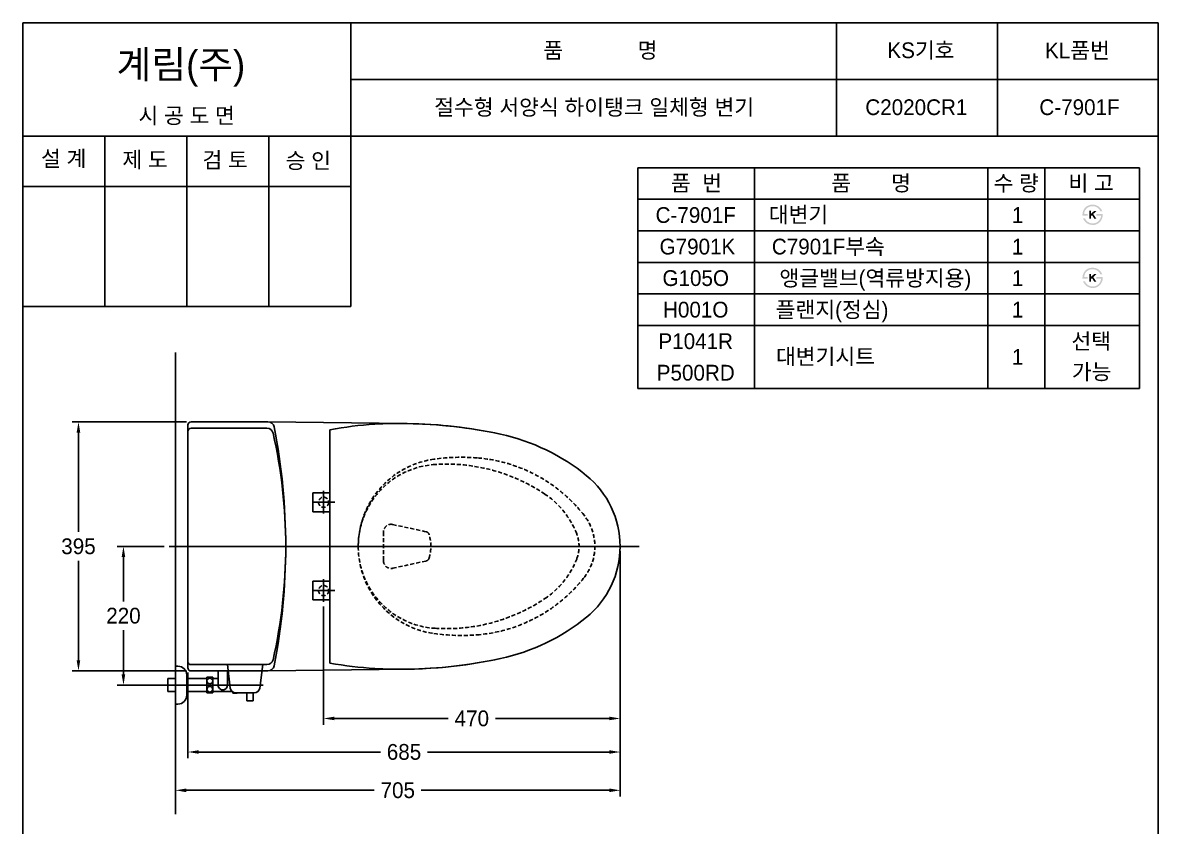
# Model space of a CAD drawing. Header units: millimetres. Extents: x 0 to 1800, y -67 to 2530.
# Drawn here: x 0 to 1800, y 1256 to 2530 of the extents above; entities that cross this region are included whole.
import ezdxf
from ezdxf.enums import TextEntityAlignment as Align
from ezdxf.lldxf.tags import DXFTag

# ---------------------------------------------------------------- set-up
doc = ezdxf.new("R2010")
doc.units = ezdxf.units.MM
doc.linetypes.add('DASHED2', pattern=[9.525, 6.35, -3.175])
for name, color, linetype in [('TEXT', 7, 'Continuous'), ('내부선 및 부속', 4, 'Continuous'), ('도각라인', 255, 'Continuous'), ('외형선', 3, 'Continuous'), ('점선', 6, 'DASHED2'), ('중심선', 1, 'DASHED'), ('치수선', 7, 'Continuous')]:
    doc.layers.add(name, color=color, linetype=linetype)
doc.styles.add('____', font='')
doc.styles.add('타이틀', font='H2GTRM.TTF', dxfattribs={"height": 25})
doc.styles.get('____').set_extended_font_data('굴림')
tags = doc.linetypes.add('DASHDOT', pattern=[70, 31, -13, 13, -13]).pattern_tags.tags
tags[10:11] = [DXFTag(74, 4), DXFTag(75, 0), DXFTag(340, '0'), DXFTag(46, 0.0), DXFTag(50, 0.0), DXFTag(44, 0.0), DXFTag(45, 0.0)]
tags[8:9] = [DXFTag(74, 4), DXFTag(75, 0), DXFTag(340, '0'), DXFTag(46, 0.0), DXFTag(50, 0.0), DXFTag(44, 0.0), DXFTag(45, 0.0)]
tags[6:7] = [DXFTag(74, 4), DXFTag(75, 0), DXFTag(340, '0'), DXFTag(46, 0.0), DXFTag(50, 0.0), DXFTag(44, 0.0), DXFTag(45, 0.0)]
tags[4:5] = [DXFTag(74, 4), DXFTag(75, 0), DXFTag(340, '0'), DXFTag(46, 0.0), DXFTag(50, 0.0), DXFTag(44, 0.0), DXFTag(45, 0.0)]
tags = doc.linetypes.add('DASHED', pattern=[25.72, 12.86, -12.86]).pattern_tags.tags
tags[6:7] = [DXFTag(74, 4), DXFTag(75, 0), DXFTag(340, '0'), DXFTag(46, 0.0), DXFTag(50, 0.0), DXFTag(44, 0.0), DXFTag(45, 0.0)]
tags[4:5] = [DXFTag(74, 4), DXFTag(75, 0), DXFTag(340, '0'), DXFTag(46, 0.0), DXFTag(50, 0.0), DXFTag(44, 0.0), DXFTag(45, 0.0)]
doc.dimstyles.new('MSADIM', dxfattribs={"dimtxt": 33, "dimasz": 17, "dimexe": 10, "dimexo": 7.5, "dimgap": 10, "dimtad": 0, "dimtih": 1, "dimtoh": 1, "dimdec": 0, "dimzin": 1, "dimdsep": 46, "dimtxsty": '____', "dimcen": 11.25, "dimadec": 0, "dimazin": 0, "dimtfac": 1, "dimtdec": 0, "dimtix": 1, "dimtmove": 0, "dimatfit": 3, "dimfxl": 1, "dimtolj": 1, "dimtzin": 1, "dimarcsym": 0})

# ---------------------------------------------------------------- blocks, each defined once
blk = doc.blocks.new('*D14')
at = {"layer": '치수선', "color": 0, "linetype": 'Continuous', "lineweight": -2, "transparency": 16777216}
for p, q in [((946.9, 1692.1), (946.9, 1416.7)), ((476.9, 1604.1), (476.9, 1416.7)), ((493.9, 1426.7), (674.2, 1426.7)), ((929.9, 1426.7), (749.5, 1426.7))]:
    blk.add_line(p, q, dxfattribs=at)
at = {"layer": '치수선', "color": 0, "linetype": 'Continuous', "transparency": 16777216}
for points in [[(493.9, 1429.6), (493.9, 1423.9), (476.9, 1426.7)], [(929.9, 1429.6), (929.9, 1423.9), (946.9, 1426.7)]]:
    blk.add_solid(points, dxfattribs=at)
at = {"layer": '치수선', "color": 0, "linetype": 'Continuous', "transparency": 16777216, "insert": (711.9, 1426.7), "char_height": 25, "attachment_point": 5, "style": '____'}
blk.add_mtext('\\A1;470', dxfattribs=at)
blk = doc.blocks.new('*D15')
at = {"layer": '치수선', "color": 0, "linetype": 'Continuous', "lineweight": -2, "transparency": 16777216}
for p, q in [((946.9, 1692.1), (946.9, 1363.5)), ((261.9, 1499.6), (261.9, 1363.5)), ((278.9, 1373.5), (567.1, 1373.5)), ((929.9, 1373.5), (641.7, 1373.5))]:
    blk.add_line(p, q, dxfattribs=at)
at = {"layer": '치수선', "color": 0, "linetype": 'Continuous', "transparency": 16777216}
for points in [[(278.9, 1376.4), (278.9, 1370.7), (261.9, 1373.5)], [(929.9, 1376.4), (929.9, 1370.7), (946.9, 1373.5)]]:
    blk.add_solid(points, dxfattribs=at)
at = {"layer": '치수선', "color": 0, "linetype": 'Continuous', "transparency": 16777216, "insert": (604.4, 1373.5), "char_height": 25, "attachment_point": 5, "style": '____'}
blk.add_mtext('\\A1;685', dxfattribs=at)
blk = doc.blocks.new('*D16')
at = {"layer": '치수선', "color": 0, "linetype": 'Continuous', "lineweight": -2, "transparency": 16777216}
for p, q in [((242.1, 1455.8), (242.1, 1302.8)), ((946.9, 1366), (946.9, 1302.8)), ((259.1, 1312.8), (557.3, 1312.8)), ((929.9, 1312.8), (631.6, 1312.8))]:
    blk.add_line(p, q, dxfattribs=at)
at = {"layer": '치수선', "color": 0, "linetype": 'Continuous', "transparency": 16777216}
for points in [[(259.1, 1315.6), (259.1, 1309.9), (242.1, 1312.8)], [(929.9, 1315.6), (929.9, 1309.9), (946.9, 1312.8)]]:
    blk.add_solid(points, dxfattribs=at)
at = {"layer": '치수선', "color": 0, "linetype": 'Continuous', "transparency": 16777216, "insert": (594.5, 1312.8), "char_height": 25, "attachment_point": 5, "style": '____'}
blk.add_mtext('\\A1;705', dxfattribs=at)
blk = doc.blocks.new('*D19')
at = {"layer": '치수선', "color": 0, "linetype": 'Continuous', "lineweight": -2, "transparency": 16777216}
for p, q in [((259.4, 1897.1), (78.4, 1897.1)), ((88.4, 1880.1), (88.4, 1722.4)), ((88.4, 1519.1), (88.4, 1676.8)), ((259.4, 1502.1), (78.4, 1502.1))]:
    blk.add_line(p, q, dxfattribs=at)
at = {"layer": '치수선', "color": 0, "linetype": 'Continuous', "transparency": 16777216}
for points in [[(85.5, 1880.1), (91.2, 1880.1), (88.4, 1897.1)], [(85.5, 1519.1), (91.2, 1519.1), (88.4, 1502.1)]]:
    blk.add_solid(points, dxfattribs=at)
at = {"layer": '치수선', "color": 0, "linetype": 'Continuous', "transparency": 16777216, "insert": (88.4, 1699.6), "char_height": 25, "attachment_point": 5, "style": '____'}
blk.add_mtext('\\A1;395', dxfattribs=at)
blk = doc.blocks.new('*D20')
at = {"layer": '치수선', "color": 0, "linetype": 'Continuous', "lineweight": -2, "transparency": 16777216}
for p, q in [((224.4, 1699.6), (149.7, 1699.6)), ((159.7, 1682.6), (159.7, 1612.4)), ((159.7, 1496.6), (159.7, 1566.8)), ((222.6, 1479.6), (149.7, 1479.6))]:
    blk.add_line(p, q, dxfattribs=at)
at = {"layer": '치수선', "color": 0, "linetype": 'Continuous', "transparency": 16777216}
for points in [[(156.8, 1682.6), (162.5, 1682.6), (159.7, 1699.6)], [(156.8, 1496.6), (162.5, 1496.6), (159.7, 1479.6)]]:
    blk.add_solid(points, dxfattribs=at)
at = {"layer": '치수선', "color": 0, "linetype": 'Continuous', "transparency": 16777216, "insert": (159.7, 1589.6), "char_height": 25, "attachment_point": 5, "style": '____'}
blk.add_mtext('\\A1;220', dxfattribs=at)

msp = doc.modelspace()

# ---------------------------------------------------------------- hatches: boundary and pattern name
at = {"layer": 'TEXT'}
for points in [[(1679.9, 2224.2), (1679.8, 2224.6), (1679.8, 2225), (1679.8, 2225.4), (1679.8, 2225.8), (1679.8, 2226.2), (1679.9, 2226.6), (1679.9, 2227), (1679.9, 2227.4), (1680, 2227.8), (1680, 2228.2), (1680.1, 2228.6), (1680.2, 2229), (1680.3, 2229.4), (1680.4, 2229.8), (1680.5, 2230.1), (1680.6, 2230.5), (1680.7, 2230.9), (1680.8, 2231.3), (1681, 2231.7), (1681.1, 2232), (1681.3, 2232.4), (1681.4, 2232.7), (1681.6, 2233.1), (1681.8, 2233.4), (1682, 2233.8), (1682.1, 2234.1), (1682.4, 2234.4), (1682.6, 2234.8), (1682.8, 2235.1), (1683, 2235.4), (1683.2, 2235.7), (1683.8, 2236.3), (1684, 2236.6), (1684.3, 2236.9), (1684.6, 2237.2), (1684.9, 2237.5), (1685.2, 2237.8), (1685.5, 2238), (1685.8, 2238.3), (1686.1, 2238.5), (1686.4, 2238.7), (1686.8, 2239), (1687.1, 2239.2), (1687.4, 2239.4), (1687.8, 2239.6), (1688.2, 2239.8), (1688.5, 2239.9), (1688.9, 2240.1), (1689.3, 2240.3), (1689.7, 2240.5), (1690.2, 2240.6), (1690.6, 2240.7), (1691, 2240.9), (1691.5, 2241), (1691.9, 2241.1), (1692.4, 2241.2), (1692.8, 2241.2), (1693.3, 2241.3), (1693.8, 2241.4), (1694.2, 2241.4), (1694.7, 2241.4), (1695.2, 2241.5), (1695.7, 2241.5), (1696.5, 2241.5), (1696.8, 2241.4), (1697.2, 2241.4), (1697.6, 2241.4), (1697.9, 2241.3), (1698.3, 2241.3), (1698.6, 2241.2), (1699, 2241.2), (1699.3, 2241.1), (1699.7, 2241), (1700, 2241), (1700.4, 2240.9), (1700.7, 2240.8), (1701, 2240.7), (1701.4, 2240.6), (1701.7, 2240.5), (1702, 2240.4), (1702.3, 2240.2), (1702.6, 2240.1), (1702.9, 2240), (1703.2, 2239.8), (1703.5, 2239.7), (1703.8, 2239.5), (1704.1, 2239.4), (1704.4, 2239.2), (1704.7, 2239), (1705, 2238.9), (1705.2, 2238.7), (1705.5, 2238.5), (1705.8, 2238.3), (1706.1, 2238.1), (1706.5, 2237.7), (1706.9, 2237.4), (1707.3, 2237), (1707.7, 2236.6), (1708, 2236.2), (1708.4, 2235.8), (1708.7, 2235.4), (1709.1, 2234.9), (1709.4, 2234.5), (1709.7, 2234), (1710, 2233.5), (1710.3, 2233), (1710.5, 2232.5), (1710.8, 2232), (1711, 2231.5), (1711.3, 2230.9), (1711.3, 2230.9), (1708.2, 2230.9), (1708.2, 2230.9), (1708.1, 2231.1), (1708, 2231.3), (1708, 2231.4), (1707.9, 2231.6), (1707.8, 2231.8), (1707.7, 2232), (1707.7, 2232.1), (1707.6, 2232.3), (1707.5, 2232.5), (1707.4, 2232.6), (1707.3, 2232.8), (1707.2, 2233), (1707.1, 2233.1), (1707, 2233.3), (1706.9, 2233.5), (1706.7, 2233.6), (1706.6, 2233.8), (1706.5, 2233.9), (1706.2, 2234.3), (1705.9, 2234.6), (1705.6, 2234.9), (1705.3, 2235.2), (1705, 2235.5), (1704.7, 2235.8), (1704.3, 2236.1), (1704.1, 2236.3), (1703.8, 2236.4), (1703.6, 2236.6), (1703.4, 2236.8), (1703.1, 2236.9), (1702.9, 2237.1), (1702.6, 2237.2), (1702.4, 2237.4), (1702.2, 2237.5), (1701.9, 2237.6), (1701.7, 2237.7), (1701.4, 2237.8), (1701.2, 2238), (1700.9, 2238.1), (1700.6, 2238.2), (1700.4, 2238.3), (1700.1, 2238.3), (1699.9, 2238.4), (1699.6, 2238.5), (1699.3, 2238.6), (1699.1, 2238.6), (1698.8, 2238.7), (1698.5, 2238.7), (1698.2, 2238.8), (1698, 2238.8), (1697.7, 2238.9), (1697.4, 2238.9), (1697.1, 2238.9), (1696.8, 2239), (1696.5, 2239), (1696.3, 2239), (1696, 2239), (1695.6, 2239), (1695.3, 2239), (1694.9, 2238.9), (1694.6, 2238.9), (1694.3, 2238.9), (1693.9, 2238.9), (1693.6, 2238.8), (1693.3, 2238.8), (1693, 2238.7), (1692.7, 2238.7), (1692.3, 2238.6), (1692, 2238.5), (1691.7, 2238.4), (1691.4, 2238.3), (1691.1, 2238.2), (1690.9, 2238.1), (1690.6, 2238), (1690.3, 2237.9), (1690, 2237.8), (1689.7, 2237.7), (1689.4, 2237.5), (1689.2, 2237.4), (1688.9, 2237.3), (1688.7, 2237.1), (1688.4, 2236.9), (1688.1, 2236.8), (1687.9, 2236.6), (1687.6, 2236.4), (1687.4, 2236.2), (1687.2, 2236), (1686.9, 2235.8), (1686.7, 2235.6), (1686.5, 2235.4), (1686.2, 2235.2), (1686, 2235), (1685.8, 2234.7), (1685.6, 2234.5), (1685.4, 2234.3), (1685.2, 2234), (1685, 2233.8), (1684.8, 2233.5), (1684.7, 2233.3), (1684.5, 2233), (1684.3, 2232.7), (1684.2, 2232.5), (1684, 2232.2), (1683.9, 2231.9), (1683.8, 2231.6), (1683.7, 2231.3), (1683.5, 2231.1), (1683.4, 2230.8), (1683.3, 2230.5), (1683.2, 2230.2), (1683.1, 2229.8), (1683, 2229.5), (1683, 2229.2), (1682.9, 2228.9), (1682.8, 2228.6), (1682.8, 2228.2), (1682.7, 2227.9), (1682.7, 2227.6), (1682.7, 2227.2), (1682.6, 2226.9), (1682.6, 2226.5), (1682.6, 2226.5), (1687.8, 2226.5), (1687.8, 2226.5), (1687.8, 2226.5), (1687.8, 2224.2), (1687.8, 2224.2), (1687.8, 2224.2), (1679.9, 2224.2)], [(1712, 2226.5), (1712, 2226.1), (1712, 2225.6), (1712, 2225.2), (1712, 2224.8), (1711.9, 2224.3), (1711.9, 2223.9), (1711.9, 2223.5), (1711.8, 2223.1), (1711.7, 2222.7), (1711.6, 2222.2), (1711.6, 2221.8), (1711.5, 2221.4), (1711.3, 2221), (1711.2, 2220.6), (1711.1, 2220.2), (1711, 2219.8), (1710.8, 2219.4), (1710.7, 2219), (1710.5, 2218.7), (1710.4, 2218.3), (1710.2, 2217.9), (1710, 2217.6), (1709.8, 2217.2), (1709.6, 2216.9), (1709.4, 2216.5), (1709.2, 2216.2), (1709, 2215.9), (1708.8, 2215.5), (1708.5, 2215.2), (1708.3, 2214.9), (1708, 2214.6), (1707.8, 2214.3), (1707.5, 2214), (1707.2, 2213.7), (1707, 2213.5), (1706.7, 2213.2), (1706.4, 2212.9), (1706.1, 2212.7), (1705.8, 2212.4), (1705.5, 2212.2), (1705.2, 2212), (1704.8, 2211.8), (1704.5, 2211.6), (1704.2, 2211.4), (1703.8, 2211.2), (1703.5, 2211), (1703.1, 2210.8), (1702.8, 2210.7), (1702.4, 2210.5), (1702.1, 2210.3), (1701.7, 2210.2), (1701.3, 2210.1), (1700.9, 2209.9), (1700.5, 2209.8), (1700.2, 2209.7), (1699.8, 2209.6), (1699.4, 2209.6), (1699, 2209.5), (1698.6, 2209.4), (1698.2, 2209.4), (1697.8, 2209.4), (1697.4, 2209.3), (1697, 2209.3), (1696.6, 2209.3), (1695.9, 2209.3), (1695.3, 2209.3), (1694.6, 2209.4), (1694, 2209.5), (1693.3, 2209.5), (1693, 2209.6), (1692.7, 2209.7), (1692.4, 2209.7), (1692.1, 2209.8), (1691.8, 2209.9), (1691.5, 2209.9), (1691.2, 2210), (1691, 2210.1), (1690.7, 2210.2), (1690.4, 2210.3), (1690.1, 2210.4), (1689.8, 2210.5), (1689.5, 2210.6), (1689.3, 2210.7), (1689, 2210.9), (1688.7, 2211), (1688.5, 2211.1), (1688.2, 2211.3), (1687.9, 2211.4), (1687.7, 2211.6), (1687.4, 2211.7), (1686.9, 2212), (1686.6, 2212.2), (1686.4, 2212.4), (1686.1, 2212.6), (1685.9, 2212.8), (1685.6, 2213), (1685.4, 2213.2), (1685.1, 2213.4), (1684.9, 2213.6), (1684.7, 2213.8), (1684.5, 2214.1), (1684.2, 2214.3), (1684, 2214.5), (1683.8, 2214.8), (1683.6, 2215), (1683.4, 2215.2), (1683.2, 2215.5), (1683, 2215.8), (1682.8, 2216), (1682.6, 2216.3), (1682.5, 2216.6), (1682.3, 2216.8), (1682.1, 2217.1), (1681.9, 2217.4), (1681.8, 2217.7), (1681.6, 2218), (1681.5, 2218.3), (1681.3, 2218.6), (1681, 2219.2), (1680.8, 2219.9), (1680.8, 2219.9), (1683.7, 2219.9), (1683.7, 2219.9), (1683.9, 2219.4), (1684.2, 2219), (1684.4, 2218.6), (1684.6, 2218.2), (1684.9, 2217.9), (1685.1, 2217.5), (1685.4, 2217.1), (1685.7, 2216.8), (1685.9, 2216.5), (1686.2, 2216.1), (1686.5, 2215.8), (1686.8, 2215.5), (1687.1, 2215.2), (1687.4, 2215), (1687.7, 2214.7), (1688, 2214.5), (1688.2, 2214.3), (1688.4, 2214.1), (1688.7, 2214), (1688.9, 2213.8), (1689.1, 2213.7), (1689.4, 2213.5), (1689.6, 2213.4), (1689.9, 2213.2), (1690.1, 2213.1), (1690.4, 2213), (1690.6, 2212.9), (1690.9, 2212.8), (1691.1, 2212.7), (1691.4, 2212.6), (1691.7, 2212.5), (1691.9, 2212.4), (1692.2, 2212.3), (1692.5, 2212.3), (1692.7, 2212.2), (1693, 2212.1), (1693.3, 2212.1), (1693.6, 2212), (1693.9, 2212), (1694.2, 2212), (1694.5, 2211.9), (1694.8, 2211.9), (1695.1, 2211.9), (1695.4, 2211.9), (1695.7, 2211.9), (1696, 2211.9), (1696.3, 2211.9), (1697.1, 2211.9), (1697.4, 2211.9), (1697.7, 2212), (1698, 2212), (1698.2, 2212), (1698.5, 2212), (1698.7, 2212.1), (1699, 2212.1), (1699.3, 2212.2), (1699.5, 2212.2), (1699.8, 2212.3), (1700, 2212.4), (1700.3, 2212.5), (1700.5, 2212.5), (1700.8, 2212.6), (1701, 2212.7), (1701.3, 2212.8), (1701.5, 2212.9), (1701.8, 2213), (1702, 2213.1), (1702.3, 2213.3), (1702.5, 2213.4), (1702.7, 2213.5), (1703, 2213.7), (1703.2, 2213.8), (1703.4, 2213.9), (1703.7, 2214.1), (1703.9, 2214.3), (1704.1, 2214.4), (1704.3, 2214.6), (1704.6, 2214.8), (1704.8, 2215), (1705.1, 2215.2), (1705.3, 2215.4), (1705.6, 2215.7), (1705.8, 2215.9), (1706, 2216.1), (1706.2, 2216.4), (1706.4, 2216.6), (1706.6, 2216.9), (1706.8, 2217.1), (1707, 2217.4), (1707.2, 2217.7), (1707.3, 2218), (1707.5, 2218.2), (1707.7, 2218.5), (1707.8, 2218.8), (1708, 2219.1), (1708.1, 2219.4), (1708.2, 2219.7), (1708.3, 2220), (1708.4, 2220.4), (1708.6, 2220.7), (1708.7, 2221), (1708.7, 2221.3), (1708.8, 2221.7), (1708.9, 2222), (1709, 2222.4), (1709, 2222.7), (1709.1, 2223.1), (1709.1, 2223.4), (1709.2, 2223.8), (1709.2, 2224.2), (1709.2, 2224.2), (1701.8, 2224.2), (1701.8, 2224.2), (1701.8, 2224.2), (1701.8, 2226.5), (1701.8, 2226.5), (1701.8, 2226.5), (1712, 2226.5)], [(1693.6, 2227.2), (1698.4, 2231.6), (1702.3, 2231.6), (1696.9, 2226.6), (1701.9, 2219.1), (1698.6, 2219.1), (1695, 2224.8), (1693.6, 2223.6), (1693.6, 2219.1), (1690.7, 2219.1), (1690.7, 2231.7), (1693.6, 2231.7)], [(1679.9, 2124.2), (1679.8, 2124.6), (1679.8, 2125), (1679.8, 2125.4), (1679.8, 2125.8), (1679.8, 2126.2), (1679.9, 2126.6), (1679.9, 2127), (1679.9, 2127.4), (1680, 2127.8), (1680, 2128.2), (1680.1, 2128.6), (1680.2, 2129), (1680.3, 2129.4), (1680.4, 2129.8), (1680.5, 2130.1), (1680.6, 2130.5), (1680.7, 2130.9), (1680.8, 2131.3), (1681, 2131.7), (1681.1, 2132), (1681.3, 2132.4), (1681.4, 2132.7), (1681.6, 2133.1), (1681.8, 2133.4), (1682, 2133.8), (1682.1, 2134.1), (1682.4, 2134.4), (1682.6, 2134.8), (1682.8, 2135.1), (1683, 2135.4), (1683.2, 2135.7), (1683.8, 2136.3), (1684, 2136.6), (1684.3, 2136.9), (1684.6, 2137.2), (1684.9, 2137.5), (1685.2, 2137.8), (1685.5, 2138), (1685.8, 2138.3), (1686.1, 2138.5), (1686.4, 2138.7), (1686.8, 2139), (1687.1, 2139.2), (1687.4, 2139.4), (1687.8, 2139.6), (1688.2, 2139.8), (1688.5, 2139.9), (1688.9, 2140.1), (1689.3, 2140.3), (1689.7, 2140.5), (1690.2, 2140.6), (1690.6, 2140.7), (1691, 2140.9), (1691.5, 2141), (1691.9, 2141.1), (1692.4, 2141.2), (1692.8, 2141.2), (1693.3, 2141.3), (1693.8, 2141.4), (1694.2, 2141.4), (1694.7, 2141.4), (1695.2, 2141.5), (1695.7, 2141.5), (1696.5, 2141.5), (1696.8, 2141.4), (1697.2, 2141.4), (1697.6, 2141.4), (1697.9, 2141.3), (1698.3, 2141.3), (1698.6, 2141.2), (1699, 2141.2), (1699.3, 2141.1), (1699.7, 2141), (1700, 2141), (1700.4, 2140.9), (1700.7, 2140.8), (1701, 2140.7), (1701.4, 2140.6), (1701.7, 2140.5), (1702, 2140.4), (1702.3, 2140.2), (1702.6, 2140.1), (1702.9, 2140), (1703.2, 2139.8), (1703.5, 2139.7), (1703.8, 2139.5), (1704.1, 2139.4), (1704.4, 2139.2), (1704.7, 2139), (1705, 2138.9), (1705.2, 2138.7), (1705.5, 2138.5), (1705.8, 2138.3), (1706.1, 2138.1), (1706.5, 2137.7), (1706.9, 2137.4), (1707.3, 2137), (1707.7, 2136.6), (1708, 2136.2), (1708.4, 2135.8), (1708.7, 2135.4), (1709.1, 2134.9), (1709.4, 2134.5), (1709.7, 2134), (1710, 2133.5), (1710.3, 2133), (1710.5, 2132.5), (1710.8, 2132), (1711, 2131.5), (1711.3, 2130.9), (1711.3, 2130.9), (1708.2, 2130.9), (1708.2, 2130.9), (1708.1, 2131.1), (1708, 2131.3), (1708, 2131.4), (1707.9, 2131.6), (1707.8, 2131.8), (1707.7, 2132), (1707.7, 2132.1), (1707.6, 2132.3), (1707.5, 2132.5), (1707.4, 2132.6), (1707.3, 2132.8), (1707.2, 2133), (1707.1, 2133.1), (1707, 2133.3), (1706.9, 2133.5), (1706.7, 2133.6), (1706.6, 2133.8), (1706.5, 2133.9), (1706.2, 2134.3), (1705.9, 2134.6), (1705.6, 2134.9), (1705.3, 2135.2), (1705, 2135.5), (1704.7, 2135.8), (1704.3, 2136.1), (1704.1, 2136.3), (1703.8, 2136.4), (1703.6, 2136.6), (1703.4, 2136.8), (1703.1, 2136.9), (1702.9, 2137.1), (1702.6, 2137.2), (1702.4, 2137.4), (1702.2, 2137.5), (1701.9, 2137.6), (1701.7, 2137.7), (1701.4, 2137.8), (1701.2, 2138), (1700.9, 2138.1), (1700.6, 2138.2), (1700.4, 2138.3), (1700.1, 2138.3), (1699.9, 2138.4), (1699.6, 2138.5), (1699.3, 2138.6), (1699.1, 2138.6), (1698.8, 2138.7), (1698.5, 2138.7), (1698.2, 2138.8), (1698, 2138.8), (1697.7, 2138.9), (1697.4, 2138.9), (1697.1, 2138.9), (1696.8, 2139), (1696.5, 2139), (1696.3, 2139), (1696, 2139), (1695.6, 2139), (1695.3, 2139), (1694.9, 2138.9), (1694.6, 2138.9), (1694.3, 2138.9), (1693.9, 2138.9), (1693.6, 2138.8), (1693.3, 2138.8), (1693, 2138.7), (1692.7, 2138.7), (1692.3, 2138.6), (1692, 2138.5), (1691.7, 2138.4), (1691.4, 2138.3), (1691.1, 2138.2), (1690.9, 2138.1), (1690.6, 2138), (1690.3, 2137.9), (1690, 2137.8), (1689.7, 2137.7), (1689.4, 2137.5), (1689.2, 2137.4), (1688.9, 2137.3), (1688.7, 2137.1), (1688.4, 2136.9), (1688.1, 2136.8), (1687.9, 2136.6), (1687.6, 2136.4), (1687.4, 2136.2), (1687.2, 2136), (1686.9, 2135.8), (1686.7, 2135.6), (1686.5, 2135.4), (1686.2, 2135.2), (1686, 2135), (1685.8, 2134.7), (1685.6, 2134.5), (1685.4, 2134.3), (1685.2, 2134), (1685, 2133.8), (1684.8, 2133.5), (1684.7, 2133.3), (1684.5, 2133), (1684.3, 2132.7), (1684.2, 2132.5), (1684, 2132.2), (1683.9, 2131.9), (1683.8, 2131.6), (1683.7, 2131.3), (1683.5, 2131.1), (1683.4, 2130.8), (1683.3, 2130.5), (1683.2, 2130.2), (1683.1, 2129.8), (1683, 2129.5), (1683, 2129.2), (1682.9, 2128.9), (1682.8, 2128.6), (1682.8, 2128.2), (1682.7, 2127.9), (1682.7, 2127.6), (1682.7, 2127.2), (1682.6, 2126.9), (1682.6, 2126.5), (1682.6, 2126.5), (1687.8, 2126.5), (1687.8, 2126.5), (1687.8, 2126.5), (1687.8, 2124.2), (1687.8, 2124.2), (1687.8, 2124.2), (1679.9, 2124.2)], [(1712, 2126.5), (1712, 2126.1), (1712, 2125.6), (1712, 2125.2), (1712, 2124.8), (1711.9, 2124.3), (1711.9, 2123.9), (1711.9, 2123.5), (1711.8, 2123.1), (1711.7, 2122.7), (1711.6, 2122.2), (1711.6, 2121.8), (1711.5, 2121.4), (1711.3, 2121), (1711.2, 2120.6), (1711.1, 2120.2), (1711, 2119.8), (1710.8, 2119.4), (1710.7, 2119), (1710.5, 2118.7), (1710.4, 2118.3), (1710.2, 2117.9), (1710, 2117.6), (1709.8, 2117.2), (1709.6, 2116.9), (1709.4, 2116.5), (1709.2, 2116.2), (1709, 2115.9), (1708.8, 2115.5), (1708.5, 2115.2), (1708.3, 2114.9), (1708, 2114.6), (1707.8, 2114.3), (1707.5, 2114), (1707.2, 2113.7), (1707, 2113.5), (1706.7, 2113.2), (1706.4, 2112.9), (1706.1, 2112.7), (1705.8, 2112.4), (1705.5, 2112.2), (1705.2, 2112), (1704.8, 2111.8), (1704.5, 2111.6), (1704.2, 2111.4), (1703.8, 2111.2), (1703.5, 2111), (1703.1, 2110.8), (1702.8, 2110.7), (1702.4, 2110.5), (1702.1, 2110.3), (1701.7, 2110.2), (1701.3, 2110.1), (1700.9, 2109.9), (1700.5, 2109.8), (1700.2, 2109.7), (1699.8, 2109.6), (1699.4, 2109.6), (1699, 2109.5), (1698.6, 2109.4), (1698.2, 2109.4), (1697.8, 2109.4), (1697.4, 2109.3), (1697, 2109.3), (1696.6, 2109.3), (1695.9, 2109.3), (1695.3, 2109.3), (1694.6, 2109.4), (1694, 2109.5), (1693.3, 2109.5), (1693, 2109.6), (1692.7, 2109.7), (1692.4, 2109.7), (1692.1, 2109.8), (1691.8, 2109.9), (1691.5, 2109.9), (1691.2, 2110), (1691, 2110.1), (1690.7, 2110.2), (1690.4, 2110.3), (1690.1, 2110.4), (1689.8, 2110.5), (1689.5, 2110.6), (1689.3, 2110.7), (1689, 2110.9), (1688.7, 2111), (1688.5, 2111.1), (1688.2, 2111.3), (1687.9, 2111.4), (1687.7, 2111.6), (1687.4, 2111.7), (1686.9, 2112), (1686.6, 2112.2), (1686.4, 2112.4), (1686.1, 2112.6), (1685.9, 2112.8), (1685.6, 2113), (1685.4, 2113.2), (1685.1, 2113.4), (1684.9, 2113.6), (1684.7, 2113.8), (1684.5, 2114.1), (1684.2, 2114.3), (1684, 2114.5), (1683.8, 2114.8), (1683.6, 2115), (1683.4, 2115.2), (1683.2, 2115.5), (1683, 2115.8), (1682.8, 2116), (1682.6, 2116.3), (1682.5, 2116.6), (1682.3, 2116.8), (1682.1, 2117.1), (1681.9, 2117.4), (1681.8, 2117.7), (1681.6, 2118), (1681.5, 2118.3), (1681.3, 2118.6), (1681, 2119.2), (1680.8, 2119.9), (1680.8, 2119.9), (1683.7, 2119.9), (1683.7, 2119.9), (1683.9, 2119.4), (1684.2, 2119), (1684.4, 2118.6), (1684.6, 2118.2), (1684.9, 2117.9), (1685.1, 2117.5), (1685.4, 2117.1), (1685.7, 2116.8), (1685.9, 2116.5), (1686.2, 2116.1), (1686.5, 2115.8), (1686.8, 2115.5), (1687.1, 2115.2), (1687.4, 2115), (1687.7, 2114.7), (1688, 2114.5), (1688.2, 2114.3), (1688.4, 2114.1), (1688.7, 2114), (1688.9, 2113.8), (1689.1, 2113.7), (1689.4, 2113.5), (1689.6, 2113.4), (1689.9, 2113.2), (1690.1, 2113.1), (1690.4, 2113), (1690.6, 2112.9), (1690.9, 2112.8), (1691.1, 2112.7), (1691.4, 2112.6), (1691.7, 2112.5), (1691.9, 2112.4), (1692.2, 2112.3), (1692.5, 2112.3), (1692.7, 2112.2), (1693, 2112.1), (1693.3, 2112.1), (1693.6, 2112), (1693.9, 2112), (1694.2, 2112), (1694.5, 2111.9), (1694.8, 2111.9), (1695.1, 2111.9), (1695.4, 2111.9), (1695.7, 2111.9), (1696, 2111.9), (1696.3, 2111.9), (1697.1, 2111.9), (1697.4, 2111.9), (1697.7, 2112), (1698, 2112), (1698.2, 2112), (1698.5, 2112), (1698.7, 2112.1), (1699, 2112.1), (1699.3, 2112.2), (1699.5, 2112.2), (1699.8, 2112.3), (1700, 2112.4), (1700.3, 2112.5), (1700.5, 2112.5), (1700.8, 2112.6), (1701, 2112.7), (1701.3, 2112.8), (1701.5, 2112.9), (1701.8, 2113), (1702, 2113.1), (1702.3, 2113.3), (1702.5, 2113.4), (1702.7, 2113.5), (1703, 2113.7), (1703.2, 2113.8), (1703.4, 2113.9), (1703.7, 2114.1), (1703.9, 2114.3), (1704.1, 2114.4), (1704.3, 2114.6), (1704.6, 2114.8), (1704.8, 2115), (1705.1, 2115.2), (1705.3, 2115.4), (1705.6, 2115.7), (1705.8, 2115.9), (1706, 2116.1), (1706.2, 2116.4), (1706.4, 2116.6), (1706.6, 2116.9), (1706.8, 2117.1), (1707, 2117.4), (1707.2, 2117.7), (1707.3, 2118), (1707.5, 2118.2), (1707.7, 2118.5), (1707.8, 2118.8), (1708, 2119.1), (1708.1, 2119.4), (1708.2, 2119.7), (1708.3, 2120), (1708.4, 2120.4), (1708.6, 2120.7), (1708.7, 2121), (1708.7, 2121.3), (1708.8, 2121.7), (1708.9, 2122), (1709, 2122.4), (1709, 2122.7), (1709.1, 2123.1), (1709.1, 2123.4), (1709.2, 2123.8), (1709.2, 2124.2), (1709.2, 2124.2), (1701.8, 2124.2), (1701.8, 2124.2), (1701.8, 2124.2), (1701.8, 2126.5), (1701.8, 2126.5), (1701.8, 2126.5), (1712, 2126.5)], [(1693.6, 2127.2), (1698.4, 2131.6), (1702.3, 2131.6), (1696.9, 2126.6), (1701.9, 2119.1), (1698.6, 2119.1), (1695, 2124.8), (1693.6, 2123.6), (1693.6, 2119.1), (1690.7, 2119.1), (1690.7, 2131.7), (1693.6, 2131.7)]]:
    msp.add_hatch(color=256, dxfattribs=at).paths.add_polyline_path(points, flags=0)

# ---------------------------------------------------------------- linework, layer by layer
at = {"layer": '내부선 및 부속'}
for p, q in [((266.9, 1887.1), (387.1, 1887.1)), ((486.9, 1884.6), (486.9, 1514.6)), ((266.9, 1512.1), (387.1, 1512.1))]:
    msp.add_line(p, q, dxfattribs=at)
at = {"layer": '내부선 및 부속', "linetype": 'Continuous'}
for p, q in [((486.9, 1784.6), (459.9, 1784.6)), ((459.9, 1784.6), (459.9, 1754.6)), ((459.9, 1754.6), (486.9, 1754.6)), ((486.9, 1644.6), (459.9, 1644.6)), ((459.9, 1644.6), (459.9, 1614.6)), ((459.9, 1614.6), (486.9, 1614.6)), ((324.4, 1512.1), (328.9, 1475)), ((380.4, 1512.1), (375.8, 1475)), ((246.1, 1509.6), (242.1, 1509.6)), ((260.1, 1495.6), (260.1, 1463.6)), ((309.6, 1479.6), (309.6, 1502.1)), ((324.6, 1479.6), (324.6, 1502.1)), ((230.1, 1469.4), (230.1, 1489.9)), ((242.1, 1489.9), (230.1, 1489.9)), ((292.1, 1489.9), (260.1, 1489.9)), ((292.1, 1492.1), (292.1, 1467.1)), ((301.1, 1492.1), (292.1, 1492.1)), ((301.1, 1492.1), (301.1, 1467.1)), ((309.6, 1489.9), (301.1, 1489.9)), ((327.1, 1489.9), (324.6, 1489.9)), ((242.1, 1469.4), (230.1, 1469.4)), ((292.1, 1469.4), (260.1, 1469.4)), ((301.1, 1467.1), (292.1, 1467.1)), ((331.9, 1469.4), (301.1, 1469.4)), ((333.1, 1468.4), (333.1, 1466.6)), ((340.1, 1466.6), (333.1, 1466.6)), ((366.9, 1467.1), (337.8, 1467.1)), ((340.1, 1467.1), (340.1, 1466.6)), ((340.4, 1467.1), (340.1, 1466.6)), ((355.1, 1467.1), (355.1, 1454.6)), ((365.1, 1467.1), (365.1, 1454.6)), ((246.1, 1449.6), (242.1, 1449.6)), ((365.1, 1454.6), (355.1, 1454.6))]:
    msp.add_line(p, q, dxfattribs=at)
at = {"layer": '내부선 및 부속', "linetype": 'Continuous', "flags": 128}
msp.add_lwpolyline([(246.1, 1509.6, -0.414214), (260.1, 1495.6)], format="xyb", dxfattribs=at)
at = {"layer": '내부선 및 부속', "linetype": 'Continuous'}
for centre in [(296.6, 1486.1), (296.6, 1473.1)]:
    msp.add_circle(centre, 4.5, dxfattribs=at)
at = {"layer": '내부선 및 부속'}
for centre, radius, start, end in [((388.7, 1887.1), 10, 11.0857, 90), ((590.5, 1324.1), 570, 93.238, 100.4757), ((600.1, 1154.4), 740, 77.7169, 93.238), ((266.9, 1882.1), 5, 90, 180), ((387.1, 1877.1), 10, 12.7382, 90), ((-398.1, 1699.6), 815, 347.2618, 12.7382), ((-568.3, 1699.6), 985.2, 348.9143, 11.0857), ((688.4, 1559.9), 325, 50.7899, 77.7169), ((801.9, 1699.6), 145, 309.0801, 50.9199), ((688.4, 1839.3), 325, 282.2831, 309.2101), ((266.9, 1517.1), 5, 180, 270), ((387.1, 1522.1), 10, 270, 347.2618), ((590.5, 2075.1), 570, 259.5243, 266.762), ((600.1, 2244.8), 740, 266.762, 282.2831), ((388.7, 1512.1), 10, 270, 348.9143)]:
    msp.add_arc(centre, radius, start, end, dxfattribs=at)
at = {"layer": '내부선 및 부속', "linetype": 'Continuous'}
for centre, radius, start, end in [((317.1, 1479.6), 7.5, 180.0532, 0.0539), ((246.1, 1463.6), 14, 270, 360), ((337.8, 1476.1), 9, 186.9683, 270), ((366.9, 1476.1), 9, 270, 353.0317)]:
    msp.add_arc(centre, radius, start, end, dxfattribs=at)
at = {"layer": '도각라인', "color": 7}
for p, q in [((0, 0), (0, 2530)), ((0, 2530), (1800, 2530)), ((520, 2080), (520, 2530)), ((1290, 2350), (1290, 2530)), ((1545, 2350), (1545, 2530)), ((1800, 2530), (1800, 0)), ((520, 2440), (1800, 2440)), ((0, 2350), (1800, 2350)), ((130, 2080), (130, 2350)), ((260, 2080), (260, 2350)), ((390, 2080), (390, 2350)), ((975, 2050), (975, 2300)), ((975, 2300), (1770, 2300)), ((1160, 2050), (1160, 2300)), ((1530, 2050), (1530, 2300)), ((1620, 2050), (1620, 2300)), ((1770, 2050), (1770, 2300)), ((0, 2270), (520, 2270)), ((975, 2250), (1770, 2250)), ((975, 2200), (1770, 2200)), ((975, 2150), (1770, 2150)), ((975, 2100), (1770, 2100)), ((0, 2080), (520, 2080)), ((975, 1950), (975, 2050)), ((975, 2050), (1770, 2050)), ((1160, 1950), (1160, 2050)), ((1530, 1950), (1530, 2050)), ((1620, 1950), (1620, 2050)), ((1770, 1950), (1770, 2050)), ((975, 1950), (1770, 1950))]:
    msp.add_line(p, q, dxfattribs=at)
at = {"layer": '외형선', "linetype": 'Continuous'}
msp.add_line((242.1, 2007), (242.1, 1274.9), dxfattribs=at)
at = {"layer": '외형선'}
for p, q in [((261.9, 1892.1), (261.9, 1507.1)), ((266.9, 1897.1), (388.7, 1897.1)), ((388.8, 1897.1), (609.4, 1894.3)), ((266.9, 1502.1), (388.7, 1502.1)), ((388.8, 1502.1), (609.4, 1504.9))]:
    msp.add_line(p, q, dxfattribs=at)
for centre, radius, start, end in [((266.9, 1892.1), 5, 90, 180), ((600.1, 1154.4), 740, 77.7169, 89.2766), ((688.4, 1559.9), 325, 50.7899, 77.7169), ((801.9, 1699.6), 145, 309.0801, 50.9199), ((688.4, 1839.3), 325, 282.2831, 309.2101), ((600.1, 2244.8), 740, 270.7234, 282.2831), ((266.9, 1507.1), 5, 180, 270)]:
    msp.add_arc(centre, radius, start, end, dxfattribs=at)
at = {"layer": '점선'}
for p, q in [((586.4, 1734.3), (639.5, 1722.8)), ((571.9, 1722.1), (571.9, 1677.1)), ((586.4, 1664.9), (639.5, 1676.4))]:
    msp.add_line(p, q, dxfattribs=at)
for centre in [(476.9, 1769.6), (476.9, 1769.6), (476.9, 1629.6), (476.9, 1629.6)]:
    msp.add_circle(centre, 8, dxfattribs=at)
for centre, radius, start, end in [((671.5, 1699.6), 139.6, 98.0855, 261.9145), ((695.4, 1530.9), 310, 85.3632, 98.0855), ((701.1, 1600.7), 240, 38.1873, 85.3632), ((661.9, 1699.8), 130, 93.6736, 180.0818), ((671.5, 1550.1), 280, 56.0898, 93.6736), ((752.4, 1670.4), 135, 21.3836, 56.0898), ((826.9, 1699.6), 80, 321.8127, 38.1873), ((583.9, 1722.6), 12, 77.7758, 182.388), ((638.3, 1717), 6, 17.1074, 77.7758), ((581.9, 1699.6), 65, 342.8926, 17.1074), ((826.9, 1699.6), 55, 338.6164, 21.3836), ((661.9, 1699.4), 130, 179.9182, 266.3264), ((583.9, 1676.6), 12, 177.612, 282.2242), ((638.3, 1682.3), 6, 282.2242, 342.8926), ((752.4, 1728.8), 135, 303.9102, 338.6164), ((701.1, 1798.5), 240, 274.6368, 322.8951), ((671.5, 1849.1), 280, 266.3264, 303.9102), ((695.4, 1868.3), 310, 261.9145, 274.6368)]:
    msp.add_arc(centre, radius, start, end, dxfattribs=at)
at = {"layer": '중심선', "linetype": 'DASHDOT'}
for p, q in [((476.9, 1787.6), (476.9, 1751.6)), ((476.9, 1787.6), (476.9, 1751.6)), ((458.9, 1769.6), (494.9, 1769.6)), ((458.9, 1769.6), (494.9, 1769.6)), ((231.9, 1699.6), (976.9, 1699.6)), ((231.9, 1699.6), (976.9, 1699.6)), ((476.9, 1647.6), (476.9, 1611.6)), ((476.9, 1647.6), (476.9, 1611.6)), ((458.9, 1629.6), (494.9, 1629.6)), ((458.9, 1629.6), (494.9, 1629.6)), ((381.4, 1479.6), (200.1, 1479.6))]:
    msp.add_line(p, q, dxfattribs=at)

# ---------------------------------------------------------------- texts
at = {"layer": 'TEXT', "style": '타이틀'}
for s, p in [('품             명', (915.7, 2486.4)), ('KS기호', (1423.8, 2486.3)), ('KL품번', (1671.8, 2486.1)), ('시 공 도 면', (259.9, 2382.7)), ('절수형 서양식 하이탱크 일체형 변기', (905.8, 2396)), ('C2020CR1', (1416.5, 2396)), ('C-7901F', (1675.1, 2396)), ('설 계', (65, 2314.6)), ('제 도', (193.8, 2312.9)), ('검 토', (320.8, 2312.3)), ('승 인', (452.7, 2311.4)), ('품  번', (1067.9, 2275.7)), ('품       명', (1344.8, 2275.7)), ('수 량', (1574.8, 2275.7)), ('비 고', (1693.6, 2275.7)), ('C-7901F', (1066.8, 2225)), ('대변기', (1229.7, 2225.6)), ('1', (1577, 2225)), ('G7901K', (1069.5, 2175)), ('C7901F부속', (1277, 2175)), ('1', (1577, 2174.9)), ('G105O', (1066.8, 2125)), ('앵글밸브(역류방지용)', (1351.5, 2125)), ('1', (1577, 2125)), ('플랜지(정심) ', (1287.5, 2075)), ('H001O', (1066.8, 2075)), ('1', (1577, 2075)), ('P1041R', (1066.8, 2025)), ('선택', (1693.7, 2025)), ('대변기시트', (1272.4, 2000.6)), ('1', (1577, 2000)), ('P500RD', (1066.8, 1975)), ('가능', (1694.4, 1976.5))]:
    msp.add_text(s, height=25, dxfattribs=at).set_placement(p, align=Align.MIDDLE_CENTER)
msp.add_text('계림(주)', height=44, dxfattribs=at).set_placement((148.7, 2441.8))

# ---------------------------------------------------------------- dimensions: what is measured, and where the dimension line sits
at = {"layer": '치수선', "linetype": 'Continuous'}
for base, p1, p2, picture, middle in [((88.4, 1502.1), (266.9, 1897.1), (266.9, 1502.1), '*D19', (88.4, 1699.6)), ((159.7, 1479.6), (231.9, 1699.6), (230.1, 1479.6), '*D20', (159.7, 1589.6))]:
    dim = msp.add_linear_dim(base=base, p1=p1, p2=p2, angle=90, dimstyle='MSADIM', override={"dimtxt": 25}, dxfattribs=at)
    dim.commit()
    dim.dimension.update_dxf_attribs({"geometry": picture, "text_midpoint": middle})
for base, p1, p2, picture, middle in [((261.9, 1373.5), (946.9, 1699.6), (261.9, 1507.1), '*D15', (604.4, 1373.5)), ((476.9, 1426.7), (946.9, 1699.6), (476.9, 1611.6), '*D14', (711.9, 1426.7)), ((242.1, 1312.8), (946.9, 1373.5), (242.1, 1463.3), '*D16', (594.5, 1312.8))]:
    dim = msp.add_linear_dim(base=base, p1=p1, p2=p2, dimstyle='MSADIM', override={"dimtxt": 25}, dxfattribs=at)
    dim.commit()
    dim.dimension.update_dxf_attribs({"geometry": picture, "text_midpoint": middle})

doc.saveas('drawing.dxf')
